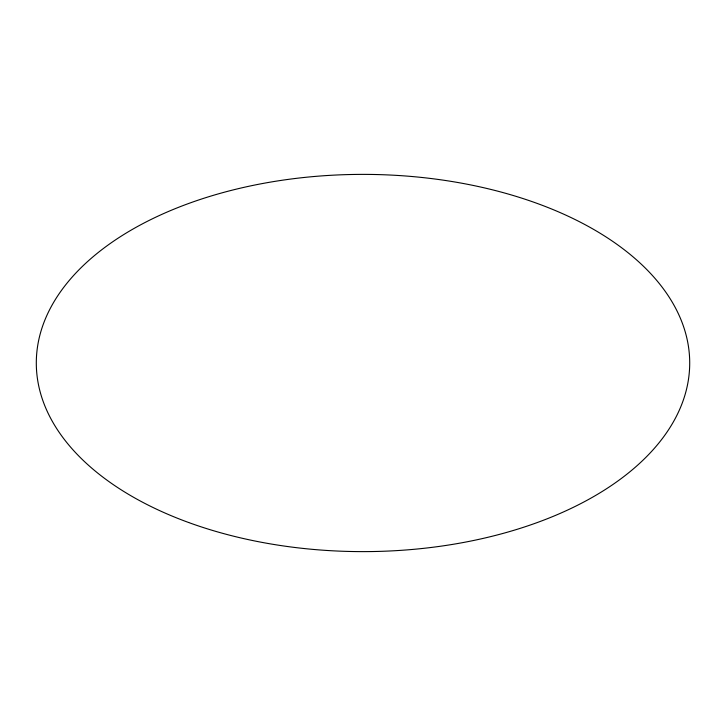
<?xml version="1.0" encoding="UTF-8"?>
<svg xmlns="http://www.w3.org/2000/svg" width="726" height="726" viewBox="0 0 726 726"><rect width="100%" height="100%" fill="white"/><g stroke="black" fill="none" stroke-linecap="round" stroke-linejoin="round"><path stroke-width="1.09" d="M188.66 522.52A326.709 188.624 0 0 0 689.455 370.405A326.709 188.624 0 0 0 210.885 196.074A326.709 188.624 0 0 0 188.66 522.52"/></g></svg>
